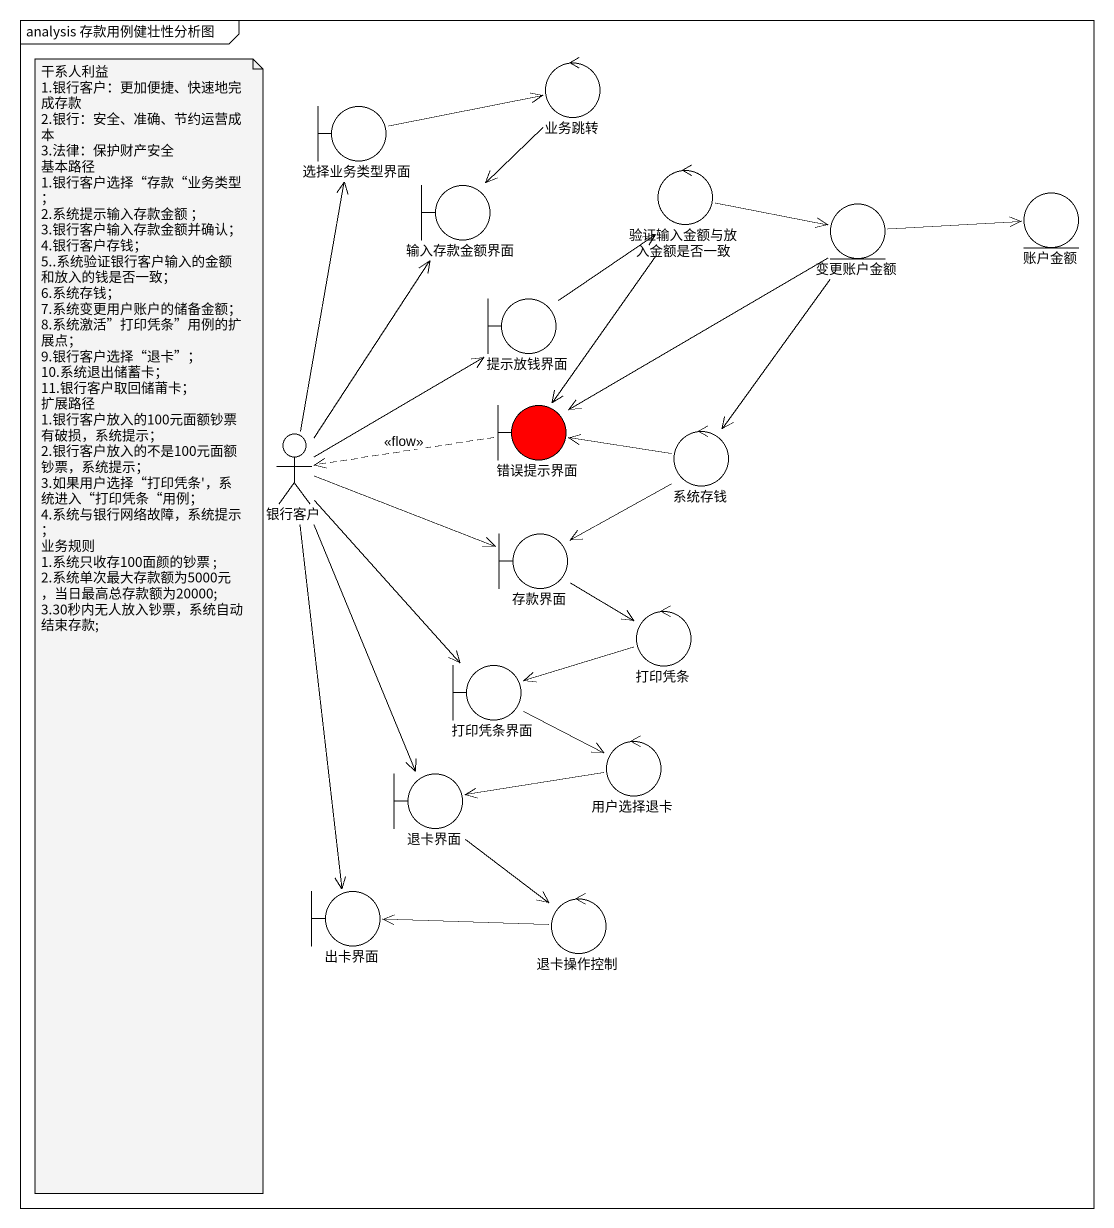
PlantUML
@startuml
mainframe analysis 存款用例健壮性分析图
control 业务跳转
boundary 选择业务类型界面
control 验证输入金额与放入金额是否一致
boundary 输入存款金额界面
entity 变更账户金额
entity 账户金额
boundary 提示放钱界面
actor 银行客户
boundary 错误提示界面 #FF0000
control 系统存钱
boundary 存款界面
control 打印凭条
boundary 打印凭条界面
boundary 退卡界面
control 用户选择退卡
boundary 出卡界面
control 退卡操作控制
业务跳转 --> 输入存款金额界面
选择业务类型界面 -right-> 业务跳转
验证输入金额与放入金额是否一致 -right-> 变更账户金额
验证输入金额与放入金额是否一致 --> 错误提示界面
变更账户金额 -right-> 账户金额
变更账户金额 --> 错误提示界面
变更账户金额 --> 系统存钱
提示放钱界面 -up-> 验证输入金额与放入金额是否一致
银行客户 -up-> 选择业务类型界面
银行客户 -up-> 输入存款金额界面
银行客户 -up-> 提示放钱界面
银行客户 -right-> 存款界面
银行客户 --> 打印凭条界面
银行客户 --> 退卡界面
银行客户 --> 出卡界面
错误提示界面 .left.> 银行客户 : <<flow>>
系统存钱 -left-> 错误提示界面
系统存钱 --> 存款界面
存款界面 --> 打印凭条
打印凭条 -left-> 打印凭条界面
打印凭条界面 -right-> 用户选择退卡
退卡界面 --> 退卡操作控制
用户选择退卡 -left-> 退卡界面
退卡操作控制 -left-> 出卡界面
note as N1
  干系人利益
  1.银行客户：更加便捷、快速地完成存款
  2.银行：安全、准确、节约运营成本
  3.法律：保护财产安全
  基本路径
  1.银行客户选择“存款“业务类型；
  2.系统提示输入存款金额 ；
  3.银行客户输入存款金额并确认；
  4.银行客户存钱；
  5..系统验证银行客户输入的金额和放入的钱是否一致；
  6.系统存钱；
  7.系统变更用户账户的储备金额；
  8.系统激活”打印凭条”用例的扩展点；
  9.银行客户选择“退卡”；
  10.系统退出储蓄卡；
  11.银行客户取回储莆卡；
  扩展路径
  1.银行客户放入的100元面额钞票有破损，系统提示；
  2.银行客户放入的不是100元面额钞票，系统提示；
  3.如果用户选择“打印凭条'，系统进入“打印凭条“用例；
  4.系统与银行网络故障，系统提示；
  业务规则
  1.系统只收存100面颜的钞票 ;
  2.系统单次最大存款额为5000元，当日最高总存款额为20000;
  3.30秒内无人放入钞票，系统自动结束存款;
end note
@enduml
